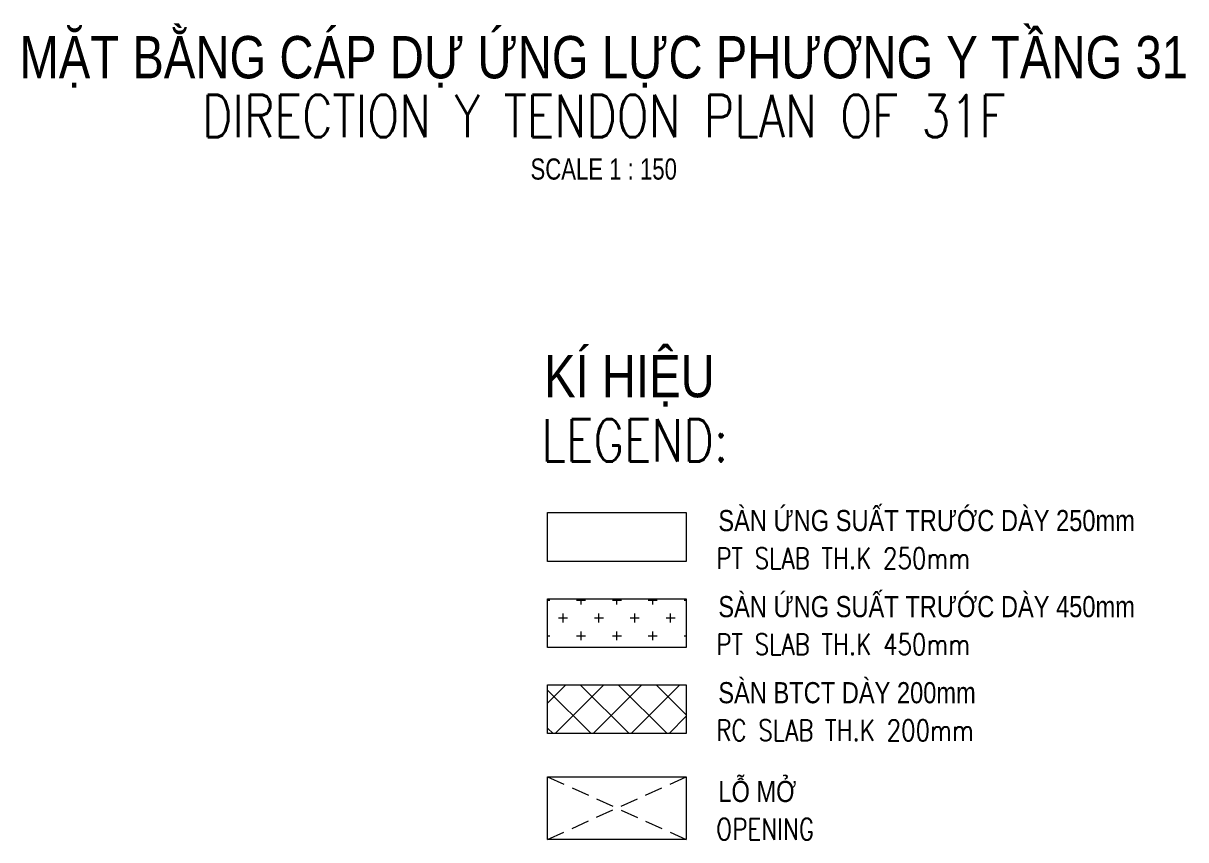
# Model space of a CAD drawing. Header units: millimetres. Extents: x 130150 to 587758, y -25561 to 50684.
# Drawn here: x 531542 to 552152, y -22764 to -8287 of the extents above; entities that cross this region are included whole.
import ezdxf
from ezdxf.enums import TextEntityAlignment as Align

# ---------------------------------------------------------------- set-up
doc = ezdxf.new("R2010")
doc.units = ezdxf.units.MM
doc.linetypes.add('DASHED2', pattern=[9.525, 6.35, -3.175])
for name, color, linetype, lineweight in [('NDC_S_ANNO', 7, 'Continuous', 20), ('NDC_S_ENG TEXT', 2, 'Continuous', 20), ('NDC_S_ENG TITLE', 3, 'Continuous', 20), ('NDC_S_HATCH MATERIAL', 8, 'Continuous', 13), ('NDC_S_OPENING', 9, 'DASHED2', 13), ('NDC_S_SLAB', 2, 'Continuous', 20), ('NDC_S_TEXT SYMBOL', 7, 'Continuous', 20), ('NDC_S_VN TEXT', 7, 'Continuous', 20), ('NDC_S_VN TITLE', 6, 'Continuous', 35)]:
    doc.layers.add(name, color=color, linetype=linetype, lineweight=lineweight)
doc.styles.add('$0$NDC_EN TXT', font='romans.shx', dxfattribs={"width": 0.8})
doc.styles.add('NDC_ANNO', font='', dxfattribs={"width": 0.8})
doc.styles.add('NDC_EN TXT', font='romans.shx', dxfattribs={"width": 0.8})
doc.styles.add('NDC_VIE TXT', font='arial.ttf', dxfattribs={"width": 0.8})
doc.styles.get('NDC_ANNO').set_extended_font_data('Dotum')

# ---------------------------------------------------------------- blocks, each defined once
blk = doc.blocks.new('Drawing name_symbol')
at = {"layer": 'NDC_S_ENG TITLE', "style": 'NDC_EN TXT', "width": 0.8}
blk.add_attdef('SECTDET1', text='', height=5, dxfattribs=at).set_placement((0, 1.01), align=Align.CENTER)
at = {"layer": 'NDC_S_TEXT SYMBOL', "lineweight": 25, "style": 'NDC_ANNO', "width": 0.8}
blk.add_attdef('SSCALE', text='', height=2.5, dxfattribs=at).set_placement((0, -4), align=Align.CENTER)
at = {"layer": 'NDC_S_VN TITLE', "style": 'NDC_VIE TXT', "width": 0.8}
blk.add_attdef('SECTDET2', text='', height=5, dxfattribs=at).set_placement((0, 7.97), align=Align.CENTER)

msp = doc.modelspace()

# ---------------------------------------------------------------- hatches: boundary and pattern name
at = {"layer": 'NDC_S_HATCH MATERIAL', "ltscale": 100}
h = msp.add_hatch(dxfattribs=at)
h.set_pattern_fill('CROSS', color=256, scale=50)
h.set_pattern_definition([(0, (336881.7, -10259.27), (317.5, 317.5), [158.75, -476.25]), (90, (336961.06, -10338.65), (-317.5, 317.5), [158.75, -476.25])])
h.paths.add_polyline_path([(540839.5, -18490.2), (540839.5, -19354.3), (543297.9, -19354.3), (543297.9, -18490.2)])
h = msp.add_hatch(dxfattribs=at)
h.set_pattern_fill('ANSI37', color=256, scale=150)
h.set_pattern_definition([(45, (344959.5, -16184.8), (-336.7596, 336.7596), []), (135, (344959.5, -16184.8), (-336.7596, -336.7596), [])])
h.paths.add_polyline_path([(540839.5, -20016.2), (540839.5, -20880.3), (543297.9, -20880.3), (543297.9, -20016.2)])

# ---------------------------------------------------------------- linework, layer by layer
at = {"layer": 'NDC_S_OPENING', "ltscale": 50}
for p, q in [((540839.5, -21649.7), (543297.9, -22757.9)), ((540839.5, -22757.9), (543297.9, -21649.7))]:
    msp.add_line(p, q, dxfattribs=at)
at = {"layer": 'NDC_S_SLAB'}
for points in [[(540839.5, -16964.2), (543297.9, -16964.2), (543297.9, -17828.3), (540839.5, -17828.3)], [(540839.5, -18490.2), (543297.9, -18490.2), (543297.9, -19354.3), (540839.5, -19354.3)], [(540839.5, -20016.2), (543297.9, -20016.2), (543297.9, -20880.3), (540839.5, -20880.3)], [(540839.5, -21649.7), (543297.9, -21649.7), (543297.9, -22757.9), (540839.5, -22757.9)]]:
    msp.add_lwpolyline(points, close=True, dxfattribs=at)

# ---------------------------------------------------------------- block references
at = {"layer": 'NDC_S_ANNO', "xscale": 150, "yscale": 150, "zscale": 150}
msp.add_blockref('Drawing name_symbol', (541833.2, -10459.1), dxfattribs=at).add_auto_attribs({'SECTDET1': 'DIRECTION Y TENDON PLAN OF 31F', 'SECTDET2': 'MẶT BẰNG CÁP DỰ ỨNG LỰC PHƯƠNG Y TẦNG 31', 'SSCALE': 'SCALE 1 : 150'})

# ---------------------------------------------------------------- texts
at = {"layer": 'NDC_S_ENG TEXT', "style": '$0$NDC_EN TXT', "width": 0.8}
for s, height, p in [('LEGEND:', 750, (540725.1, -16059.5)), ('PT SLAB TH.K 250mm', 375, (543826.6, -17961)), ('PT SLAB TH.K 450mm', 375, (543826.6, -19487)), ('RC SLAB TH.K 200mm', 375, (543826.6, -21013)), ('OPENING', 375, (543826.6, -22764.4))]:
    msp.add_text(s, height=height, dxfattribs=at).set_placement(p)
at = {"layer": 'NDC_S_VN TEXT', "style": 'NDC_VIE TXT', "width": 0.8}
msp.add_text('KÍ HIỆU', height=750, dxfattribs=at).set_placement((540775.4, -14168.4), align=Align.TOP_LEFT)
for s, p in [('SÀN ỨNG SUẤT TRƯỚC DÀY 250mm', (543865, -17292.2)), ('SÀN ỨNG SUẤT TRƯỚC DÀY 450mm', (543865, -18818.2)), ('SÀN BTCT DÀY 200mm', (543865, -20344.2)), ('LỖ MỞ', (543865, -22095.6))]:
    msp.add_text(s, height=375, dxfattribs=at).set_placement(p)

doc.saveas('drawing.dxf')
